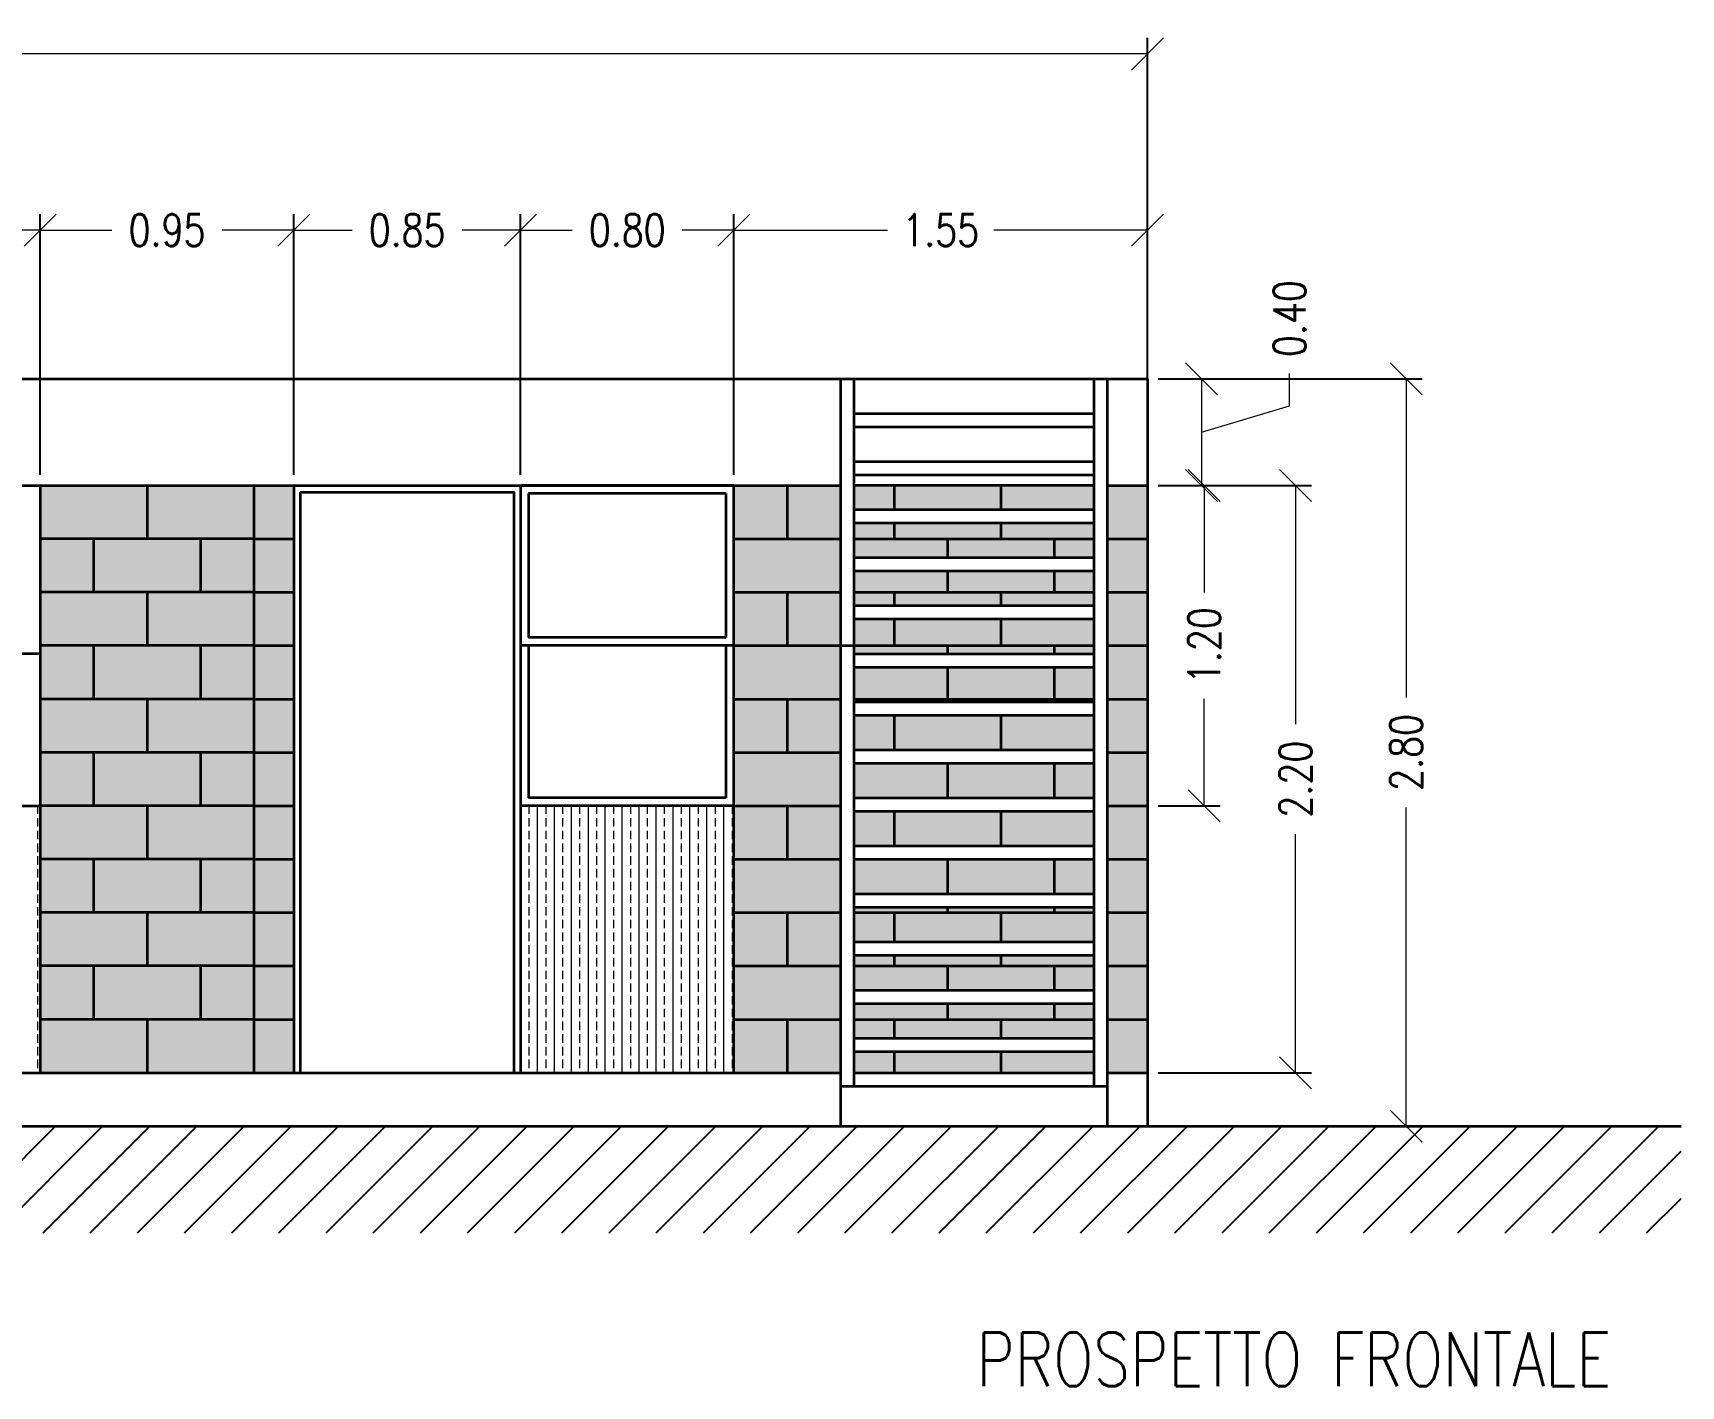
# Model space of a CAD drawing. Header units: millimetres. Extents: x 259.4 to 273.2, y 164.2 to 174.9.
# Drawn here: x 266.99 to 273.17, y 164.17 to 169.24 of the extents above; entities that cross this region are included whole.
import ezdxf

# ---------------------------------------------------------------- set-up
doc = ezdxf.new("R2010")
doc.units = ezdxf.units.MM
for name, color, linetype, lineweight in [('A-ANNO-DIMS', 3, 'Continuous', 18), ('A-ANNO-TEXT', 3, 'Continuous', 18), ('A-ELEV-MBE1', 7, 'Continuous', 35), ('A-ELEV-PATT', 8, 'Continuous', 18)]:
    doc.layers.add(name, color=color, linetype=linetype, lineweight=lineweight)
doc.layers.add('A-ANNO-SCRN', color=30, linetype='Continuous')
doc.styles.add('E-ROMANS', font='romans.shx', dxfattribs={"width": 0.8})
doc.dimstyles.new('E-0100_ARW_18', dxfattribs={"dimscale": 0.001, "dimtxt": 180, "dimasz": 180, "dimexe": 90, "dimexo": 60, "dimgap": 90, "dimtad": 0, "dimzin": 0, "dimdsep": 46, "dimtxsty": 'E-ROMANS', "dimblk": 'OPEN90', "dimcen": 90, "dimclrd": 256, "dimclre": 256, "dimclrt": 256, "dimadec": 0, "dimazin": 0, "dimtfac": 1, "dimtmove": 1, "dimatfit": 3, "dimldrblk": 'OPEN90', "dimfxl": 1, "dimtfill": 1, "dimtolj": 1, "dimtzin": 0, "dimarcsym": 0})

# ---------------------------------------------------------------- blocks, each defined once
blk = doc.blocks.new('_Oblique')
at = {"color": 0, "linetype": 'ByBlock', "lineweight": -2}
blk.add_line((-0.5, -0.5), (0.5, 0.5), dxfattribs=at)
blk = doc.blocks.new('*D50')
at = {"layer": 'A-ANNO-DIMS', "lineweight": -2, "transparency": 16777216}
for p, q in [((261.4171, 167.988), (261.4171, 169.2245)), ((271.1671, 167.988), (271.1671, 169.2245))]:
    blk.add_line(p, q, dxfattribs=at)
at = {"layer": 'A-ANNO-DIMS', "transparency": 16777216}
for p, q in [((261.4171, 169.1645), (266.0858, 169.1645)), ((271.1671, 169.1645), (266.4983, 169.1645))]:
    blk.add_line(p, q, dxfattribs=at)
at = {"layer": 'A-ANNO-DIMS', "transparency": 16777216, "xscale": 0.12, "yscale": 0.12, "zscale": 0.12, "rotation": 180}
blk.add_blockref('_Oblique', (261.4171, 169.1645), dxfattribs=at)
at = {"layer": 'A-ANNO-DIMS', "transparency": 16777216, "xscale": 0.12, "yscale": 0.12, "zscale": 0.12}
blk.add_blockref('_Oblique', (271.1671, 169.1645), dxfattribs=at)
at = {"layer": 'A-ANNO-DIMS', "transparency": 16777216, "insert": (266.2921, 169.1645), "char_height": 0.12, "attachment_point": 5, "style": 'E-ROMANS', "bg_fill": 3, "box_fill_scale": 1.1, "bg_fill_color": 256, "bg_fill_true_color": 13158600, "bg_fill_transparency": 0}
blk.add_mtext('\\A1;9.75', dxfattribs=at)
blk = doc.blocks.new('_Open90')
at = {"color": 0, "linetype": 'ByBlock', "lineweight": -2}
for p, q in [((0, 0), (-1, 0)), ((-0.5, 0.5), (0, 0)), ((0, 0), (-0.5, -0.5))]:
    blk.add_line(p, q, dxfattribs=at)
blk = doc.blocks.new('*D51')
at = {"layer": 'A-ANNO-DIMS', "transparency": 16777216}
for p, q in [((271.6996, 167.847), (271.6996, 167.967)), ((271.3696, 167.948), (271.3696, 167.548)), ((271.3696, 167.748), (271.6996, 167.847))]:
    blk.add_line(p, q, dxfattribs=at)
at = {"layer": 'A-ANNO-DIMS', "lineweight": -2, "transparency": 16777216}
for p, q in [((271.2071, 167.948), (271.4296, 167.948)), ((271.2071, 167.548), (271.4296, 167.548))]:
    blk.add_line(p, q, dxfattribs=at)
at = {"layer": 'A-ANNO-DIMS', "transparency": 16777216, "xscale": 0.12, "yscale": 0.12, "zscale": 0.12}
for p, rotation in [((271.3696, 167.948), 90), ((271.3696, 167.548), 270)]:
    blk.add_blockref('_Oblique', p, dxfattribs=dict(at, rotation=rotation))
at = {"layer": 'A-ANNO-DIMS', "transparency": 16777216, "insert": (271.6996, 168.1733), "char_height": 0.12, "attachment_point": 5, "rotation": 90, "style": 'E-ROMANS', "bg_fill": 3, "box_fill_scale": 1.1, "bg_fill_color": 256, "bg_fill_true_color": 13158600, "bg_fill_transparency": 0}
blk.add_mtext('\\A1;0.40', dxfattribs=at)
blk = doc.blocks.new('*D52')
at = {"layer": 'A-ANNO-DIMS', "lineweight": -2, "transparency": 16777216}
for p, q in [((271.2071, 167.548), (271.4401, 167.548)), ((271.2071, 166.348), (271.4401, 166.348))]:
    blk.add_line(p, q, dxfattribs=at)
at = {"layer": 'A-ANNO-DIMS', "transparency": 16777216}
for p, q in [((271.3801, 167.548), (271.3801, 167.1474)), ((271.3801, 166.348), (271.3801, 166.7486))]:
    blk.add_line(p, q, dxfattribs=at)
at = {"layer": 'A-ANNO-DIMS', "transparency": 16777216, "xscale": 0.12, "yscale": 0.12, "zscale": 0.12}
for p, rotation in [((271.3801, 167.548), 90), ((271.3801, 166.348), 270)]:
    blk.add_blockref('_Oblique', p, dxfattribs=dict(at, rotation=rotation))
at = {"layer": 'A-ANNO-DIMS', "transparency": 16777216, "insert": (271.3801, 166.948), "char_height": 0.12, "attachment_point": 5, "rotation": 90, "style": 'E-ROMANS', "bg_fill": 3, "box_fill_scale": 1.1, "bg_fill_color": 256, "bg_fill_true_color": 13158600, "bg_fill_transparency": 0}
blk.add_mtext('\\A1;1.20', dxfattribs=at)
blk = doc.blocks.new('*D53')
at = {"layer": 'A-ANNO-DIMS', "lineweight": -2, "transparency": 16777216}
for p, q in [((271.2071, 167.548), (271.7817, 167.548)), ((271.2071, 165.348), (271.7817, 165.348))]:
    blk.add_line(p, q, dxfattribs=at)
at = {"layer": 'A-ANNO-DIMS', "transparency": 16777216}
for p, q in [((271.7217, 167.548), (271.7217, 166.6543)), ((271.7217, 165.348), (271.7217, 166.2417))]:
    blk.add_line(p, q, dxfattribs=at)
at = {"layer": 'A-ANNO-DIMS', "transparency": 16777216, "xscale": 0.12, "yscale": 0.12, "zscale": 0.12}
for p, rotation in [((271.7217, 167.548), 90), ((271.7217, 165.348), 270)]:
    blk.add_blockref('_Oblique', p, dxfattribs=dict(at, rotation=rotation))
at = {"layer": 'A-ANNO-DIMS', "transparency": 16777216, "insert": (271.7217, 166.448), "char_height": 0.12, "attachment_point": 5, "rotation": 90, "style": 'E-ROMANS', "bg_fill": 3, "box_fill_scale": 1.1, "bg_fill_color": 256, "bg_fill_true_color": 13158600, "bg_fill_transparency": 0}
blk.add_mtext('\\A1;2.20', dxfattribs=at)
blk = doc.blocks.new('*D54')
at = {"layer": 'A-ANNO-DIMS', "lineweight": -2, "transparency": 16777216}
for p, q in [((271.2071, 167.948), (272.1965, 167.948)), ((271.2071, 165.148), (272.1965, 165.148))]:
    blk.add_line(p, q, dxfattribs=at)
at = {"layer": 'A-ANNO-DIMS', "transparency": 16777216}
for p, q in [((272.1365, 167.948), (272.1365, 166.7543)), ((272.1365, 165.148), (272.1365, 166.3417))]:
    blk.add_line(p, q, dxfattribs=at)
at = {"layer": 'A-ANNO-DIMS', "transparency": 16777216, "xscale": 0.12, "yscale": 0.12, "zscale": 0.12}
for p, rotation in [((272.1365, 167.948), 90), ((272.1365, 165.148), 270)]:
    blk.add_blockref('_Oblique', p, dxfattribs=dict(at, rotation=rotation))
at = {"layer": 'A-ANNO-DIMS', "transparency": 16777216, "insert": (272.1365, 166.548), "char_height": 0.12, "attachment_point": 5, "rotation": 90, "style": 'E-ROMANS', "bg_fill": 3, "box_fill_scale": 1.1, "bg_fill_color": 256, "bg_fill_true_color": 13158600, "bg_fill_transparency": 0}
blk.add_mtext('\\A1;2.80', dxfattribs=at)
blk = doc.blocks.new('*D66')
at = {"layer": 'A-ANNO-DIMS', "lineweight": -2, "transparency": 16777216}
for p, q in [((266.2171, 167.588), (266.2171, 168.5648)), ((267.0171, 167.588), (267.0171, 168.5648))]:
    blk.add_line(p, q, dxfattribs=at)
at = {"layer": 'A-ANNO-DIMS', "transparency": 16777216}
for p, q in [((266.2171, 168.5048), (266.4108, 168.5048)), ((267.0171, 168.5048), (266.8233, 168.5048))]:
    blk.add_line(p, q, dxfattribs=at)
at = {"layer": 'A-ANNO-DIMS', "transparency": 16777216, "xscale": 0.12, "yscale": 0.12, "zscale": 0.12, "rotation": 180}
blk.add_blockref('_Oblique', (266.2171, 168.5048), dxfattribs=at)
at = {"layer": 'A-ANNO-DIMS', "transparency": 16777216, "xscale": 0.12, "yscale": 0.12, "zscale": 0.12}
blk.add_blockref('_Oblique', (267.0171, 168.5048), dxfattribs=at)
at = {"layer": 'A-ANNO-DIMS', "transparency": 16777216, "insert": (266.6171, 168.5048), "char_height": 0.12, "attachment_point": 5, "style": 'E-ROMANS', "bg_fill": 3, "box_fill_scale": 1.1, "bg_fill_color": 256, "bg_fill_true_color": 13158600, "bg_fill_transparency": 0}
blk.add_mtext('\\A1;0.80', dxfattribs=at)
blk = doc.blocks.new('*D67')
at = {"layer": 'A-ANNO-DIMS', "lineweight": -2, "transparency": 16777216}
for p, q in [((267.0171, 167.588), (267.0171, 168.5648)), ((267.9671, 167.588), (267.9671, 168.5648))]:
    blk.add_line(p, q, dxfattribs=at)
at = {"layer": 'A-ANNO-DIMS', "transparency": 16777216}
for p, q in [((267.0171, 168.5048), (267.2858, 168.5048)), ((267.9671, 168.5048), (267.6983, 168.5048))]:
    blk.add_line(p, q, dxfattribs=at)
at = {"layer": 'A-ANNO-DIMS', "transparency": 16777216, "xscale": 0.12, "yscale": 0.12, "zscale": 0.12, "rotation": 180}
blk.add_blockref('_Oblique', (267.0171, 168.5048), dxfattribs=at)
at = {"layer": 'A-ANNO-DIMS', "transparency": 16777216, "xscale": 0.12, "yscale": 0.12, "zscale": 0.12}
blk.add_blockref('_Oblique', (267.9671, 168.5048), dxfattribs=at)
at = {"layer": 'A-ANNO-DIMS', "transparency": 16777216, "insert": (267.4921, 168.5048), "char_height": 0.12, "attachment_point": 5, "style": 'E-ROMANS', "bg_fill": 3, "box_fill_scale": 1.1, "bg_fill_color": 256, "bg_fill_true_color": 13158600, "bg_fill_transparency": 0}
blk.add_mtext('\\A1;0.95', dxfattribs=at)
blk = doc.blocks.new('*D68')
at = {"layer": 'A-ANNO-DIMS', "lineweight": -2, "transparency": 16777216}
for p, q in [((267.9671, 167.588), (267.9671, 168.5648)), ((268.8171, 167.588), (268.8171, 168.5648))]:
    blk.add_line(p, q, dxfattribs=at)
at = {"layer": 'A-ANNO-DIMS', "transparency": 16777216}
for p, q in [((267.9671, 168.5048), (268.1858, 168.5048)), ((268.8171, 168.5048), (268.5983, 168.5048))]:
    blk.add_line(p, q, dxfattribs=at)
at = {"layer": 'A-ANNO-DIMS', "transparency": 16777216, "xscale": 0.12, "yscale": 0.12, "zscale": 0.12, "rotation": 180}
blk.add_blockref('_Oblique', (267.9671, 168.5048), dxfattribs=at)
at = {"layer": 'A-ANNO-DIMS', "transparency": 16777216, "xscale": 0.12, "yscale": 0.12, "zscale": 0.12}
blk.add_blockref('_Oblique', (268.8171, 168.5048), dxfattribs=at)
at = {"layer": 'A-ANNO-DIMS', "transparency": 16777216, "insert": (268.3921, 168.5048), "char_height": 0.12, "attachment_point": 5, "style": 'E-ROMANS', "bg_fill": 3, "box_fill_scale": 1.1, "bg_fill_color": 256, "bg_fill_true_color": 13158600, "bg_fill_transparency": 0}
blk.add_mtext('\\A1;0.85', dxfattribs=at)
blk = doc.blocks.new('*D69')
at = {"layer": 'A-ANNO-DIMS', "lineweight": -2, "transparency": 16777216}
for p, q in [((268.8171, 167.588), (268.8171, 168.5648)), ((269.6171, 167.588), (269.6171, 168.5648))]:
    blk.add_line(p, q, dxfattribs=at)
at = {"layer": 'A-ANNO-DIMS', "transparency": 16777216}
for p, q in [((268.8171, 168.5048), (269.0108, 168.5048)), ((269.6171, 168.5048), (269.4233, 168.5048))]:
    blk.add_line(p, q, dxfattribs=at)
at = {"layer": 'A-ANNO-DIMS', "transparency": 16777216, "xscale": 0.12, "yscale": 0.12, "zscale": 0.12, "rotation": 180}
blk.add_blockref('_Oblique', (268.8171, 168.5048), dxfattribs=at)
at = {"layer": 'A-ANNO-DIMS', "transparency": 16777216, "xscale": 0.12, "yscale": 0.12, "zscale": 0.12}
blk.add_blockref('_Oblique', (269.6171, 168.5048), dxfattribs=at)
at = {"layer": 'A-ANNO-DIMS', "transparency": 16777216, "insert": (269.2171, 168.5048), "char_height": 0.12, "attachment_point": 5, "style": 'E-ROMANS', "bg_fill": 3, "box_fill_scale": 1.1, "bg_fill_color": 256, "bg_fill_true_color": 13158600, "bg_fill_transparency": 0}
blk.add_mtext('\\A1;0.80', dxfattribs=at)
blk = doc.blocks.new('*D49')
at = {"layer": 'A-ANNO-DIMS', "lineweight": -2, "transparency": 16777216}
for p, q in [((269.6171, 167.588), (269.6171, 168.5648)), ((271.1671, 167.588), (271.1671, 168.5648))]:
    blk.add_line(p, q, dxfattribs=at)
at = {"layer": 'A-ANNO-DIMS', "transparency": 16777216}
for p, q in [((269.6171, 168.5048), (270.1926, 168.5048)), ((271.1671, 168.5048), (270.5915, 168.5048))]:
    blk.add_line(p, q, dxfattribs=at)
at = {"layer": 'A-ANNO-DIMS', "transparency": 16777216, "xscale": 0.12, "yscale": 0.12, "zscale": 0.12, "rotation": 180}
blk.add_blockref('_Oblique', (269.6171, 168.5048), dxfattribs=at)
at = {"layer": 'A-ANNO-DIMS', "transparency": 16777216, "xscale": 0.12, "yscale": 0.12, "zscale": 0.12}
blk.add_blockref('_Oblique', (271.1671, 168.5048), dxfattribs=at)
at = {"layer": 'A-ANNO-DIMS', "transparency": 16777216, "insert": (270.3921, 168.5048), "char_height": 0.12, "attachment_point": 5, "style": 'E-ROMANS', "bg_fill": 3, "box_fill_scale": 1.1, "bg_fill_color": 256, "bg_fill_true_color": 13158600, "bg_fill_transparency": 0}
blk.add_mtext('\\A1;1.55', dxfattribs=at)

msp = doc.modelspace()

# ---------------------------------------------------------------- hatches: boundary and pattern name
at = {"layer": 'A-ELEV-PATT'}
h = msp.add_hatch(dxfattribs=at)
h.set_pattern_fill('DOTS,_O', color=256, scale=0.025, angle=450)
h.set_pattern_definition([(90, (295.360327, 452.35356), (-0.0396875, 0.01984375), [0, -0.0396875])])
h.paths.add_polyline_path([(267.9671, 167.548), (267.0171, 167.548), (267.0171, 166.348), (267.0171, 165.348), (267.9671, 165.348)])
h.paths.add_polyline_path([(270.0171, 167.548), (269.6171, 167.548), (269.6171, 165.348), (270.0171, 165.348)])
h.paths.add_polyline_path([(270.9671, 167.548), (270.0671, 167.548), (270.0671, 167.458), (270.9671, 167.458)])
h.paths.add_polyline_path([(270.9671, 167.408), (270.0671, 167.408), (270.0671, 167.278), (270.9671, 167.278)])
h.paths.add_polyline_path([(270.9671, 167.228), (270.0671, 167.228), (270.0671, 167.098), (270.9671, 167.098)])
h.paths.add_polyline_path([(270.9671, 167.048), (270.0671, 167.048), (270.0671, 166.918), (270.9671, 166.918)])
h.paths.add_polyline_path([(270.9671, 166.868), (270.0671, 166.868), (270.0671, 166.738), (270.9671, 166.738)])
h.paths.add_polyline_path([(270.9671, 166.688), (270.0671, 166.688), (270.0671, 166.558), (270.9671, 166.558)])
h.paths.add_polyline_path([(270.9671, 166.508), (270.0671, 166.508), (270.0671, 166.378), (270.9671, 166.378)])
h.paths.add_polyline_path([(270.9671, 166.328), (270.0671, 166.328), (270.0671, 166.198), (270.9671, 166.198)])
h.paths.add_polyline_path([(270.9671, 166.148), (270.0671, 166.148), (270.0671, 166.018), (270.9671, 166.018)])
h.paths.add_polyline_path([(270.9671, 165.968), (270.0671, 165.968), (270.0671, 165.838), (270.9671, 165.838)])
h.paths.add_polyline_path([(270.9671, 165.788), (270.0671, 165.788), (270.0671, 165.658), (270.9671, 165.658)])
h.paths.add_polyline_path([(270.9671, 165.608), (270.0671, 165.608), (270.0671, 165.478), (270.9671, 165.478)])
h.paths.add_polyline_path([(270.9671, 165.428), (270.0671, 165.428), (270.0671, 165.348), (270.9671, 165.348)])
h.paths.add_polyline_path([(271.1671, 167.548), (271.0171, 167.548), (271.0171, 165.348), (271.1671, 165.348)])

# ---------------------------------------------------------------- linework, layer by layer
at = {"layer": 'A-ELEV-MBE1'}
for p, q in [((264.6171, 167.948), (270.0671, 167.948)), ((270.0671, 167.948), (271.0171, 167.948)), ((271.0171, 167.948), (271.1671, 167.948)), ((271.1671, 167.948), (271.1671, 165.148)), ((270.0671, 167.818), (270.9671, 167.818)), ((270.0671, 167.768), (270.9671, 167.768)), ((270.0671, 167.638), (270.9671, 167.638)), ((264.6171, 167.548), (270.0171, 167.548)), ((267.0171, 167.548), (267.0171, 166.348)), ((267.4171, 167.548), (267.4171, 167.348)), ((267.8171, 167.548), (267.8171, 165.348)), ((267.9671, 167.548), (267.9671, 165.348)), ((268.8171, 167.548), (268.8171, 165.348)), ((269.6171, 167.548), (268.8212, 167.548)), ((269.6171, 165.348), (269.6171, 167.548)), ((269.8171, 167.548), (269.8171, 167.348)), ((270.0671, 167.588), (270.9671, 167.588)), ((270.9671, 167.548), (270.0671, 167.548)), ((270.2171, 167.548), (270.2171, 167.458)), ((270.6171, 167.548), (270.6171, 167.458)), ((271.0171, 167.548), (271.1671, 167.548)), ((269.5871, 167.518), (268.8471, 167.518)), ((268.8471, 167.518), (268.8471, 166.978)), ((269.5871, 167.518), (269.5871, 166.978)), ((270.0671, 167.458), (270.9671, 167.458)), ((270.0671, 167.408), (270.9671, 167.408)), ((270.2171, 167.408), (270.2171, 167.348)), ((270.6171, 167.408), (270.6171, 167.348)), ((267.8171, 167.348), (267.0171, 167.348)), ((267.2171, 167.348), (267.2171, 167.148)), ((267.6171, 167.348), (267.6171, 167.148)), ((267.8171, 167.348), (267.9671, 167.348)), ((269.6171, 167.348), (270.0171, 167.348)), ((270.0671, 167.348), (270.9671, 167.348)), ((270.4171, 167.348), (270.4171, 167.278)), ((270.8171, 167.348), (270.8171, 167.278)), ((271.0171, 167.348), (271.1671, 167.348)), ((270.0671, 167.278), (270.9671, 167.278)), ((270.0671, 167.228), (270.9671, 167.228)), ((270.4171, 167.228), (270.4171, 167.148)), ((270.8171, 167.228), (270.8171, 167.148)), ((267.8171, 167.148), (267.0171, 167.148)), ((267.4171, 167.148), (267.4171, 166.948)), ((267.8171, 167.148), (267.9671, 167.148)), ((269.6171, 167.148), (270.0171, 167.148)), ((269.8171, 167.148), (269.8171, 166.948)), ((270.0671, 167.148), (270.9671, 167.148)), ((270.2171, 167.148), (270.2171, 167.098)), ((270.6171, 167.148), (270.6171, 167.098)), ((271.0171, 167.148), (271.1671, 167.148)), ((270.0671, 167.098), (270.9671, 167.098)), ((270.0671, 167.048), (270.9671, 167.048)), ((270.2171, 167.048), (270.2171, 166.948)), ((270.6171, 167.048), (270.6171, 166.948)), ((267.8171, 166.948), (267.0171, 166.948)), ((267.2171, 166.948), (267.2171, 166.748)), ((267.6171, 166.948), (267.6171, 166.748)), ((267.8171, 166.948), (267.9671, 166.948)), ((268.8471, 166.948), (268.8471, 166.378)), ((269.5871, 166.948), (269.5871, 166.378)), ((269.6171, 166.948), (270.9671, 166.948)), ((270.0671, 166.918), (270.9671, 166.918)), ((270.4171, 166.948), (270.4171, 166.918)), ((270.8171, 166.948), (270.8171, 166.918)), ((271.0171, 166.948), (271.1671, 166.948)), ((270.0671, 166.868), (270.9671, 166.868)), ((270.4171, 166.868), (270.4171, 166.748)), ((270.8171, 166.868), (270.8171, 166.748)), ((267.8171, 166.748), (267.0171, 166.748)), ((267.4171, 166.748), (267.4171, 166.548)), ((267.8171, 166.748), (267.9671, 166.748)), ((269.6171, 166.748), (270.0171, 166.748)), ((269.8171, 166.748), (269.8171, 166.548)), ((270.0671, 166.748), (270.9671, 166.748)), ((270.0671, 166.738), (270.9671, 166.738)), ((270.2171, 166.748), (270.2171, 166.738)), ((270.6171, 166.748), (270.6171, 166.738)), ((271.0171, 166.748), (271.1671, 166.748)), ((270.0671, 166.688), (270.9671, 166.688)), ((270.2171, 166.688), (270.2171, 166.558)), ((270.6171, 166.688), (270.6171, 166.558)), ((267.8171, 166.548), (267.0171, 166.548)), ((267.2171, 166.548), (267.2171, 166.348)), ((267.6171, 166.548), (267.6171, 166.348)), ((267.8171, 166.548), (267.9671, 166.548)), ((269.6171, 166.548), (270.0171, 166.548)), ((270.0671, 166.558), (270.9671, 166.558)), ((271.0171, 166.548), (271.1671, 166.548)), ((270.0671, 166.508), (270.9671, 166.508)), ((270.4171, 166.508), (270.4171, 166.378)), ((270.8171, 166.508), (270.8171, 166.378)), ((269.5871, 166.378), (268.8471, 166.378)), ((270.0671, 166.378), (270.9671, 166.378)), ((266.2171, 166.348), (267.0171, 166.348)), ((267.8171, 166.348), (267.0171, 166.348)), ((267.0171, 166.348), (267.0171, 165.348)), ((267.4171, 166.348), (267.4171, 166.148)), ((267.8171, 166.348), (267.9671, 166.348)), ((269.6171, 166.348), (268.8171, 166.348)), ((269.6171, 166.348), (270.0171, 166.348)), ((269.8171, 166.348), (269.8171, 166.148)), ((270.0671, 166.328), (270.9671, 166.328)), ((270.2171, 166.328), (270.2171, 166.198)), ((270.6171, 166.328), (270.6171, 166.198)), ((271.0171, 166.348), (271.1671, 166.348)), ((270.0671, 166.198), (270.9671, 166.198)), ((267.817, 166.148), (267.0171, 166.148)), ((267.2171, 166.148), (267.2171, 165.948)), ((267.6171, 166.148), (267.6171, 165.948)), ((267.817, 166.148), (267.967, 166.148)), ((269.6171, 166.148), (270.0171, 166.148)), ((270.0671, 166.148), (270.9671, 166.148)), ((270.4171, 166.148), (270.4171, 166.018)), ((270.8171, 166.148), (270.8171, 166.018)), ((271.0171, 166.148), (271.1671, 166.148)), ((270.0671, 166.018), (270.9671, 166.018)), ((267.817, 165.948), (267.0171, 165.948)), ((267.4171, 165.948), (267.4171, 165.748)), ((267.817, 165.948), (267.967, 165.948)), ((269.6171, 165.948), (270.0171, 165.948)), ((269.8171, 165.948), (269.8171, 165.748)), ((270.0671, 165.968), (270.9671, 165.968)), ((270.0671, 165.948), (270.9671, 165.948)), ((270.2171, 165.948), (270.2171, 165.838)), ((270.4171, 165.968), (270.4171, 165.948)), ((270.6171, 165.948), (270.6171, 165.838)), ((270.8171, 165.968), (270.8171, 165.948)), ((271.0171, 165.948), (271.1671, 165.948)), ((270.0671, 165.838), (270.9671, 165.838)), ((267.817, 165.748), (267.0171, 165.748)), ((267.2171, 165.748), (267.2171, 165.548)), ((267.6171, 165.748), (267.6171, 165.548)), ((267.817, 165.748), (267.967, 165.748)), ((269.6171, 165.748), (270.0171, 165.748)), ((270.0671, 165.788), (270.9671, 165.788)), ((270.0671, 165.748), (270.9671, 165.748)), ((270.2171, 165.788), (270.2171, 165.748)), ((270.4171, 165.748), (270.4171, 165.658)), ((270.6171, 165.788), (270.6171, 165.748)), ((270.8171, 165.748), (270.8171, 165.658)), ((271.0171, 165.748), (271.1671, 165.748)), ((270.0671, 165.658), (270.9671, 165.658)), ((270.0671, 165.608), (270.9671, 165.608)), ((270.4171, 165.608), (270.4171, 165.548)), ((270.8171, 165.608), (270.8171, 165.548)), ((267.817, 165.548), (267.0171, 165.548)), ((267.4171, 165.548), (267.4171, 165.348)), ((267.817, 165.548), (267.967, 165.548)), ((269.6171, 165.548), (270.0171, 165.548)), ((269.8171, 165.548), (269.8171, 165.348)), ((270.0671, 165.548), (270.9671, 165.548)), ((270.2171, 165.548), (270.2171, 165.478)), ((270.6171, 165.548), (270.6171, 165.478)), ((271.0171, 165.548), (271.1671, 165.548)), ((270.0671, 165.478), (270.9671, 165.478)), ((270.0671, 165.428), (270.9671, 165.428)), ((270.2171, 165.428), (270.2171, 165.348)), ((270.6171, 165.428), (270.6171, 165.348)), ((264.6171, 165.348), (270.0171, 165.348)), ((270.0671, 165.348), (270.9671, 165.348)), ((271.0171, 165.348), (271.1671, 165.348)), ((270.0171, 165.298), (271.0171, 165.298)), ((259.4171, 165.148), (273.1671, 165.148))]:
    msp.add_line(p, q, dxfattribs=at)
for points in [[(270.0171, 165.148), (270.0171, 167.948)], [(270.0671, 165.298), (270.0671, 167.948)], [(270.9671, 165.298), (270.9671, 167.948)], [(271.0171, 165.148), (271.0171, 167.948)], [(267.9921, 165.348), (267.9921, 167.523), (268.7921, 167.523), (268.7921, 165.348)], [(269.5871, 166.978), (268.8471, 166.978)], [(267.0171, 166.918), (266.2171, 166.918)], [(269.6171, 166.948), (268.8171, 166.948)]]:
    msp.add_lwpolyline(points, dxfattribs=at)
at = {"layer": 'A-ELEV-PATT', "linetype": 'Continuous'}
for p, q in [((267.0076, 166.3178), (267.0076, 166.348)), ((267.0076, 166.2702), (267.0076, 166.3019)), ((268.8173, 165.348), (268.8173, 166.348)), ((268.8491, 166.3178), (268.8491, 166.348)), ((268.8491, 166.2702), (268.8491, 166.3019)), ((268.8808, 165.348), (268.8808, 166.348)), ((268.9126, 166.3178), (268.9126, 166.348)), ((268.9126, 166.2702), (268.9126, 166.3019)), ((268.9443, 165.348), (268.9443, 166.348)), ((268.9761, 166.3178), (268.9761, 166.348)), ((268.9761, 166.2702), (268.9761, 166.3019)), ((269.0078, 165.348), (269.0078, 166.348)), ((269.0396, 166.3178), (269.0396, 166.348)), ((269.0396, 166.2702), (269.0396, 166.3019)), ((269.0713, 165.348), (269.0713, 166.348)), ((269.1031, 166.3178), (269.1031, 166.348)), ((269.1031, 166.2702), (269.1031, 166.3019)), ((269.1348, 165.348), (269.1348, 166.348)), ((269.1666, 166.3178), (269.1666, 166.348)), ((269.1666, 166.2702), (269.1666, 166.3019)), ((269.1983, 165.348), (269.1983, 166.348)), ((269.2301, 166.3178), (269.2301, 166.348)), ((269.2301, 166.2702), (269.2301, 166.3019)), ((269.2618, 165.348), (269.2618, 166.348)), ((269.2936, 166.3178), (269.2936, 166.348)), ((269.2936, 166.2702), (269.2936, 166.3019)), ((269.3253, 165.348), (269.3253, 166.348)), ((269.3571, 166.3178), (269.3571, 166.348)), ((269.3571, 166.2702), (269.3571, 166.3019)), ((269.3888, 165.348), (269.3888, 166.348)), ((269.4206, 166.3178), (269.4206, 166.348)), ((269.4206, 166.2702), (269.4206, 166.3019)), ((269.4523, 165.348), (269.4523, 166.348)), ((269.4841, 166.3178), (269.4841, 166.348)), ((269.4841, 166.2702), (269.4841, 166.3019)), ((269.5158, 165.348), (269.5158, 166.348)), ((269.5476, 166.3178), (269.5476, 166.348)), ((269.5476, 166.2702), (269.5476, 166.3019)), ((269.5793, 165.348), (269.5793, 166.348)), ((269.6111, 166.3178), (269.6111, 166.348)), ((269.6111, 166.2702), (269.6111, 166.3019)), ((267.0076, 166.2226), (267.0076, 166.2543)), ((268.8491, 166.2226), (268.8491, 166.2543)), ((268.9126, 166.2226), (268.9126, 166.2543)), ((268.9761, 166.2226), (268.9761, 166.2543)), ((269.0396, 166.2226), (269.0396, 166.2543)), ((269.1031, 166.2226), (269.1031, 166.2543)), ((269.1666, 166.2226), (269.1666, 166.2543)), ((269.2301, 166.2226), (269.2301, 166.2543)), ((269.2936, 166.2226), (269.2936, 166.2543)), ((269.3571, 166.2226), (269.3571, 166.2543)), ((269.4206, 166.2226), (269.4206, 166.2543)), ((269.4841, 166.2226), (269.4841, 166.2543)), ((269.5476, 166.2226), (269.5476, 166.2543)), ((269.6111, 166.2226), (269.6111, 166.2543)), ((267.0076, 166.1749), (267.0076, 166.2067)), ((268.8491, 166.1749), (268.8491, 166.2067)), ((268.9126, 166.1749), (268.9126, 166.2067)), ((268.9761, 166.1749), (268.9761, 166.2067)), ((269.0396, 166.1749), (269.0396, 166.2067)), ((269.1031, 166.1749), (269.1031, 166.2067)), ((269.1666, 166.1749), (269.1666, 166.2067)), ((269.2301, 166.1749), (269.2301, 166.2067)), ((269.2936, 166.1749), (269.2936, 166.2067)), ((269.3571, 166.1749), (269.3571, 166.2067)), ((269.4206, 166.1749), (269.4206, 166.2067)), ((269.4841, 166.1749), (269.4841, 166.2067)), ((269.5476, 166.1749), (269.5476, 166.2067)), ((269.6111, 166.1749), (269.6111, 166.2067)), ((267.0076, 166.1273), (267.0076, 166.1591)), ((268.8491, 166.1273), (268.8491, 166.1591)), ((268.9126, 166.1273), (268.9126, 166.1591)), ((268.9761, 166.1273), (268.9761, 166.1591)), ((269.0396, 166.1273), (269.0396, 166.1591)), ((269.1031, 166.1273), (269.1031, 166.1591)), ((269.1666, 166.1273), (269.1666, 166.1591)), ((269.2301, 166.1273), (269.2301, 166.1591)), ((269.2936, 166.1273), (269.2936, 166.1591)), ((269.3571, 166.1273), (269.3571, 166.1591)), ((269.4206, 166.1273), (269.4206, 166.1591)), ((269.4841, 166.1273), (269.4841, 166.1591)), ((269.5476, 166.1273), (269.5476, 166.1591)), ((269.6111, 166.1273), (269.6111, 166.1591)), ((267.0076, 166.0797), (267.0076, 166.1114)), ((267.0076, 166.0321), (267.0076, 166.0638)), ((268.8491, 166.0797), (268.8491, 166.1114)), ((268.8491, 166.0321), (268.8491, 166.0638)), ((268.9126, 166.0797), (268.9126, 166.1114)), ((268.9126, 166.0321), (268.9126, 166.0638)), ((268.9761, 166.0797), (268.9761, 166.1114)), ((268.9761, 166.0321), (268.9761, 166.0638)), ((269.0396, 166.0797), (269.0396, 166.1114)), ((269.0396, 166.0321), (269.0396, 166.0638)), ((269.1031, 166.0797), (269.1031, 166.1114)), ((269.1031, 166.0321), (269.1031, 166.0638)), ((269.1666, 166.0797), (269.1666, 166.1114)), ((269.1666, 166.0321), (269.1666, 166.0638)), ((269.2301, 166.0797), (269.2301, 166.1114)), ((269.2301, 166.0321), (269.2301, 166.0638)), ((269.2936, 166.0797), (269.2936, 166.1114)), ((269.2936, 166.0321), (269.2936, 166.0638)), ((269.3571, 166.0797), (269.3571, 166.1114)), ((269.3571, 166.0321), (269.3571, 166.0638)), ((269.4206, 166.0797), (269.4206, 166.1114)), ((269.4206, 166.0321), (269.4206, 166.0638)), ((269.4841, 166.0797), (269.4841, 166.1114)), ((269.4841, 166.0321), (269.4841, 166.0638)), ((269.5476, 166.0797), (269.5476, 166.1114)), ((269.5476, 166.0321), (269.5476, 166.0638)), ((269.6111, 166.0797), (269.6111, 166.1114)), ((269.6111, 166.0321), (269.6111, 166.0638)), ((267.0076, 165.9844), (267.0076, 166.0162)), ((268.8491, 165.9844), (268.8491, 166.0162)), ((268.9126, 165.9844), (268.9126, 166.0162)), ((268.9761, 165.9844), (268.9761, 166.0162)), ((269.0396, 165.9844), (269.0396, 166.0162)), ((269.1031, 165.9844), (269.1031, 166.0162)), ((269.1666, 165.9844), (269.1666, 166.0162)), ((269.2301, 165.9844), (269.2301, 166.0162)), ((269.2936, 165.9844), (269.2936, 166.0162)), ((269.3571, 165.9844), (269.3571, 166.0162)), ((269.4206, 165.9844), (269.4206, 166.0162)), ((269.4841, 165.9844), (269.4841, 166.0162)), ((269.5476, 165.9844), (269.5476, 166.0162)), ((269.6111, 165.9844), (269.6111, 166.0162)), ((267.0076, 165.9368), (267.0076, 165.9686)), ((268.8491, 165.9368), (268.8491, 165.9686)), ((268.9126, 165.9368), (268.9126, 165.9686)), ((268.9761, 165.9368), (268.9761, 165.9686)), ((269.0396, 165.9368), (269.0396, 165.9686)), ((269.1031, 165.9368), (269.1031, 165.9686)), ((269.1666, 165.9368), (269.1666, 165.9686)), ((269.2301, 165.9368), (269.2301, 165.9686)), ((269.2936, 165.9368), (269.2936, 165.9686)), ((269.3571, 165.9368), (269.3571, 165.9686)), ((269.4206, 165.9368), (269.4206, 165.9686)), ((269.4841, 165.9368), (269.4841, 165.9686)), ((269.5476, 165.9368), (269.5476, 165.9686)), ((269.6111, 165.9368), (269.6111, 165.9686)), ((267.0076, 165.8892), (267.0076, 165.9209)), ((267.0076, 165.8416), (267.0076, 165.8733)), ((268.8491, 165.8892), (268.8491, 165.9209)), ((268.8491, 165.8416), (268.8491, 165.8733)), ((268.9126, 165.8892), (268.9126, 165.9209)), ((268.9126, 165.8416), (268.9126, 165.8733)), ((268.9761, 165.8892), (268.9761, 165.9209)), ((268.9761, 165.8416), (268.9761, 165.8733)), ((269.0396, 165.8892), (269.0396, 165.9209)), ((269.0396, 165.8416), (269.0396, 165.8733)), ((269.1031, 165.8892), (269.1031, 165.9209)), ((269.1031, 165.8416), (269.1031, 165.8733)), ((269.1666, 165.8892), (269.1666, 165.9209)), ((269.1666, 165.8416), (269.1666, 165.8733)), ((269.2301, 165.8892), (269.2301, 165.9209)), ((269.2301, 165.8416), (269.2301, 165.8733)), ((269.2936, 165.8892), (269.2936, 165.9209)), ((269.2936, 165.8416), (269.2936, 165.8733)), ((269.3571, 165.8892), (269.3571, 165.9209)), ((269.3571, 165.8416), (269.3571, 165.8733)), ((269.4206, 165.8892), (269.4206, 165.9209)), ((269.4206, 165.8416), (269.4206, 165.8733)), ((269.4841, 165.8892), (269.4841, 165.9209)), ((269.4841, 165.8416), (269.4841, 165.8733)), ((269.5476, 165.8892), (269.5476, 165.9209)), ((269.5476, 165.8416), (269.5476, 165.8733)), ((269.6111, 165.8892), (269.6111, 165.9209)), ((269.6111, 165.8416), (269.6111, 165.8733)), ((267.0076, 165.7939), (267.0076, 165.8257)), ((268.8491, 165.7939), (268.8491, 165.8257)), ((268.9126, 165.7939), (268.9126, 165.8257)), ((268.9761, 165.7939), (268.9761, 165.8257)), ((269.0396, 165.7939), (269.0396, 165.8257)), ((269.1031, 165.7939), (269.1031, 165.8257)), ((269.1666, 165.7939), (269.1666, 165.8257)), ((269.2301, 165.7939), (269.2301, 165.8257)), ((269.2936, 165.7939), (269.2936, 165.8257)), ((269.3571, 165.7939), (269.3571, 165.8257)), ((269.4206, 165.7939), (269.4206, 165.8257)), ((269.4841, 165.7939), (269.4841, 165.8257)), ((269.5476, 165.7939), (269.5476, 165.8257)), ((269.6111, 165.7939), (269.6111, 165.8257)), ((267.0076, 165.7463), (267.0076, 165.7781)), ((268.8491, 165.7463), (268.8491, 165.7781)), ((268.9126, 165.7463), (268.9126, 165.7781)), ((268.9761, 165.7463), (268.9761, 165.7781)), ((269.0396, 165.7463), (269.0396, 165.7781)), ((269.1031, 165.7463), (269.1031, 165.7781)), ((269.1666, 165.7463), (269.1666, 165.7781)), ((269.2301, 165.7463), (269.2301, 165.7781)), ((269.2936, 165.7463), (269.2936, 165.7781)), ((269.3571, 165.7463), (269.3571, 165.7781)), ((269.4206, 165.7463), (269.4206, 165.7781)), ((269.4841, 165.7463), (269.4841, 165.7781)), ((269.5476, 165.7463), (269.5476, 165.7781)), ((269.6111, 165.7463), (269.6111, 165.7781)), ((267.0076, 165.6987), (267.0076, 165.7304)), ((267.0076, 165.6511), (267.0076, 165.6828)), ((268.8491, 165.6987), (268.8491, 165.7304)), ((268.8491, 165.6511), (268.8491, 165.6828)), ((268.9126, 165.6987), (268.9126, 165.7304)), ((268.9126, 165.6511), (268.9126, 165.6828)), ((268.9761, 165.6987), (268.9761, 165.7304)), ((268.9761, 165.6511), (268.9761, 165.6828)), ((269.0396, 165.6987), (269.0396, 165.7304)), ((269.0396, 165.6511), (269.0396, 165.6828)), ((269.1031, 165.6987), (269.1031, 165.7304)), ((269.1031, 165.6511), (269.1031, 165.6828)), ((269.1666, 165.6987), (269.1666, 165.7304)), ((269.1666, 165.6511), (269.1666, 165.6828)), ((269.2301, 165.6987), (269.2301, 165.7304)), ((269.2301, 165.6511), (269.2301, 165.6828)), ((269.2936, 165.6987), (269.2936, 165.7304)), ((269.2936, 165.6511), (269.2936, 165.6828)), ((269.3571, 165.6987), (269.3571, 165.7304)), ((269.3571, 165.6511), (269.3571, 165.6828)), ((269.4206, 165.6987), (269.4206, 165.7304)), ((269.4206, 165.6511), (269.4206, 165.6828)), ((269.4841, 165.6987), (269.4841, 165.7304)), ((269.4841, 165.6511), (269.4841, 165.6828)), ((269.5476, 165.6987), (269.5476, 165.7304)), ((269.5476, 165.6511), (269.5476, 165.6828)), ((269.6111, 165.6987), (269.6111, 165.7304)), ((269.6111, 165.6511), (269.6111, 165.6828)), ((267.0076, 165.6034), (267.0076, 165.6352)), ((268.8491, 165.6034), (268.8491, 165.6352)), ((268.9126, 165.6034), (268.9126, 165.6352)), ((268.9761, 165.6034), (268.9761, 165.6352)), ((269.0396, 165.6034), (269.0396, 165.6352)), ((269.1031, 165.6034), (269.1031, 165.6352)), ((269.1666, 165.6034), (269.1666, 165.6352)), ((269.2301, 165.6034), (269.2301, 165.6352)), ((269.2936, 165.6034), (269.2936, 165.6352)), ((269.3571, 165.6034), (269.3571, 165.6352)), ((269.4206, 165.6034), (269.4206, 165.6352)), ((269.4841, 165.6034), (269.4841, 165.6352)), ((269.5476, 165.6034), (269.5476, 165.6352)), ((269.6111, 165.6034), (269.6111, 165.6352)), ((267.0076, 165.5558), (267.0076, 165.5876)), ((268.8491, 165.5558), (268.8491, 165.5876)), ((268.9126, 165.5558), (268.9126, 165.5876)), ((268.9761, 165.5558), (268.9761, 165.5876)), ((269.0396, 165.5558), (269.0396, 165.5876)), ((269.1031, 165.5558), (269.1031, 165.5876)), ((269.1666, 165.5558), (269.1666, 165.5876)), ((269.2301, 165.5558), (269.2301, 165.5876)), ((269.2936, 165.5558), (269.2936, 165.5876)), ((269.3571, 165.5558), (269.3571, 165.5876)), ((269.4206, 165.5558), (269.4206, 165.5876)), ((269.4841, 165.5558), (269.4841, 165.5876)), ((269.5476, 165.5558), (269.5476, 165.5876)), ((269.6111, 165.5558), (269.6111, 165.5876)), ((267.0076, 165.5082), (267.0076, 165.5399)), ((268.8491, 165.5082), (268.8491, 165.5399)), ((268.9126, 165.5082), (268.9126, 165.5399)), ((268.9761, 165.5082), (268.9761, 165.5399)), ((269.0396, 165.5082), (269.0396, 165.5399)), ((269.1031, 165.5082), (269.1031, 165.5399)), ((269.1666, 165.5082), (269.1666, 165.5399)), ((269.2301, 165.5082), (269.2301, 165.5399)), ((269.2936, 165.5082), (269.2936, 165.5399)), ((269.3571, 165.5082), (269.3571, 165.5399)), ((269.4206, 165.5082), (269.4206, 165.5399)), ((269.4841, 165.5082), (269.4841, 165.5399)), ((269.5476, 165.5082), (269.5476, 165.5399)), ((269.6111, 165.5082), (269.6111, 165.5399)), ((267.0076, 165.4606), (267.0076, 165.4923)), ((267.0076, 165.4129), (267.0076, 165.4447)), ((268.8491, 165.4606), (268.8491, 165.4923)), ((268.8491, 165.4129), (268.8491, 165.4447)), ((268.9126, 165.4606), (268.9126, 165.4923)), ((268.9126, 165.4129), (268.9126, 165.4447)), ((268.9761, 165.4606), (268.9761, 165.4923)), ((268.9761, 165.4129), (268.9761, 165.4447)), ((269.0396, 165.4606), (269.0396, 165.4923)), ((269.0396, 165.4129), (269.0396, 165.4447)), ((269.1031, 165.4606), (269.1031, 165.4923)), ((269.1031, 165.4129), (269.1031, 165.4447)), ((269.1666, 165.4606), (269.1666, 165.4923)), ((269.1666, 165.4129), (269.1666, 165.4447)), ((269.2301, 165.4606), (269.2301, 165.4923)), ((269.2301, 165.4129), (269.2301, 165.4447)), ((269.2936, 165.4606), (269.2936, 165.4923)), ((269.2936, 165.4129), (269.2936, 165.4447)), ((269.3571, 165.4606), (269.3571, 165.4923)), ((269.3571, 165.4129), (269.3571, 165.4447)), ((269.4206, 165.4606), (269.4206, 165.4923)), ((269.4206, 165.4129), (269.4206, 165.4447)), ((269.4841, 165.4606), (269.4841, 165.4923)), ((269.4841, 165.4129), (269.4841, 165.4447)), ((269.5476, 165.4606), (269.5476, 165.4923)), ((269.5476, 165.4129), (269.5476, 165.4447)), ((269.6111, 165.4606), (269.6111, 165.4923)), ((269.6111, 165.4129), (269.6111, 165.4447)), ((267.0076, 165.3653), (267.0076, 165.3971)), ((268.8491, 165.3653), (268.8491, 165.3971)), ((268.9126, 165.3653), (268.9126, 165.3971)), ((268.9761, 165.3653), (268.9761, 165.3971)), ((269.0396, 165.3653), (269.0396, 165.3971)), ((269.1031, 165.3653), (269.1031, 165.3971)), ((269.1666, 165.3653), (269.1666, 165.3971)), ((269.2301, 165.3653), (269.2301, 165.3971)), ((269.2936, 165.3653), (269.2936, 165.3971)), ((269.3571, 165.3653), (269.3571, 165.3971)), ((269.4206, 165.3653), (269.4206, 165.3971)), ((269.4841, 165.3653), (269.4841, 165.3971)), ((269.5476, 165.3653), (269.5476, 165.3971)), ((269.6111, 165.3653), (269.6111, 165.3971)), ((267.0076, 165.348), (267.0076, 165.3494)), ((268.8491, 165.348), (268.8491, 165.3494)), ((268.9126, 165.348), (268.9126, 165.3494)), ((268.9761, 165.348), (268.9761, 165.3494)), ((269.0396, 165.348), (269.0396, 165.3494)), ((269.1031, 165.348), (269.1031, 165.3494)), ((269.1666, 165.348), (269.1666, 165.3494)), ((269.2301, 165.348), (269.2301, 165.3494)), ((269.2936, 165.348), (269.2936, 165.3494)), ((269.3571, 165.348), (269.3571, 165.3494)), ((269.4206, 165.348), (269.4206, 165.3494)), ((269.4841, 165.348), (269.4841, 165.3494)), ((269.5476, 165.348), (269.5476, 165.3494)), ((269.6111, 165.348), (269.6111, 165.3494))]:
    msp.add_line(p, q, dxfattribs=at)

# ---------------------------------------------------------------- texts
at = {"layer": 'A-ANNO-TEXT', "insert": (270.5257, 164.3745), "char_height": 0.2, "attachment_point": 1, "style": 'E-ROMANS'}
msp.add_mtext_dynamic_manual_height_columns('PROSPETTO FRONTALE', width=3.800717, gutter_width=9, heights=[0], dxfattribs=at)

# ---------------------------------------------------------------- next in the draw order: dimensions: what is measured, and where the dimension line sits
at = {"layer": 'A-ANNO-DIMS'}
dim = msp.add_linear_dim(base=(271.1671, 169.1645), p1=(261.4171, 167.948), p2=(271.1671, 167.948), dimstyle='E-0100_ARW_18', override={"dimtxt": 120, "dimasz": 120, "dimexe": 60, "dimexo": 40, "dimgap": 60, "dimblk": 'Oblique', "dimcen": 60, "dimlwd": 65535}, dxfattribs=at)
dim.commit()
dim.dimension.update_dxf_attribs({"geometry": '*D50', "text_midpoint": (266.2921, 169.1645)})

# ---------------------------------------------------------------- next in the draw order: dimensions: what is measured, and where the dimension line sits
for base, p1, p2, angle, picture, middle in [((267.0171, 168.5048), (266.2171, 167.548), (267.0171, 167.548), 180, '*D66', (266.6171, 168.5048)), ((271.3696, 167.548), (271.1671, 167.948), (271.1671, 167.548), 90, '*D51', (271.6996, 168.027))]:
    dim = msp.add_linear_dim(base=base, p1=p1, p2=p2, angle=angle, dimstyle='E-0100_ARW_18', override={"dimtxt": 120, "dimasz": 120, "dimexe": 60, "dimexo": 40, "dimgap": 60, "dimblk": 'Oblique', "dimcen": 60, "dimlwd": 65535}, dxfattribs=at)
    dim.commit()
    dim.dimension.update_dxf_attribs({"geometry": picture, "text_midpoint": middle})

# ---------------------------------------------------------------- next in the draw order: dimensions: what is measured, and where the dimension line sits
for base, p1, p2, angle, picture, middle in [((267.9671, 168.5048), (267.0171, 167.548), (267.9671, 167.548), 180, '*D67', (267.4921, 168.5048)), ((271.3801, 166.348), (271.1671, 167.548), (271.1671, 166.348), 90, '*D52', (271.3801, 166.948))]:
    dim = msp.add_linear_dim(base=base, p1=p1, p2=p2, angle=angle, dimstyle='E-0100_ARW_18', override={"dimtxt": 120, "dimasz": 120, "dimexe": 60, "dimexo": 40, "dimgap": 60, "dimblk": 'Oblique', "dimcen": 60, "dimlwd": 65535}, dxfattribs=at)
    dim.commit()
    dim.dimension.update_dxf_attribs({"geometry": picture, "text_midpoint": middle})

# ---------------------------------------------------------------- next in the draw order: dimensions: what is measured, and where the dimension line sits
for base, p1, p2, angle, picture, middle in [((268.8171, 168.5048), (267.9671, 167.548), (268.8171, 167.548), 180, '*D68', (268.3921, 168.5048)), ((271.7217, 165.348), (271.1671, 167.548), (271.1671, 165.348), 90, '*D53', (271.7217, 166.448))]:
    dim = msp.add_linear_dim(base=base, p1=p1, p2=p2, angle=angle, dimstyle='E-0100_ARW_18', override={"dimtxt": 120, "dimasz": 120, "dimexe": 60, "dimexo": 40, "dimgap": 60, "dimblk": 'Oblique', "dimcen": 60, "dimlwd": 65535}, dxfattribs=at)
    dim.commit()
    dim.dimension.update_dxf_attribs({"geometry": picture, "text_midpoint": middle})

# ---------------------------------------------------------------- next in the draw order: dimensions: what is measured, and where the dimension line sits
for base, p1, p2, angle, picture, middle in [((269.6171, 168.5048), (268.8171, 167.548), (269.6171, 167.548), 180, '*D69', (269.2171, 168.5048)), ((272.1365, 165.148), (271.1671, 167.948), (271.1671, 165.148), 90, '*D54', (272.1365, 166.548))]:
    dim = msp.add_linear_dim(base=base, p1=p1, p2=p2, angle=angle, dimstyle='E-0100_ARW_18', override={"dimtxt": 120, "dimasz": 120, "dimexe": 60, "dimexo": 40, "dimgap": 60, "dimblk": 'Oblique', "dimcen": 60, "dimlwd": 65535}, dxfattribs=at)
    dim.commit()
    dim.dimension.update_dxf_attribs({"geometry": picture, "text_midpoint": middle})

# ---------------------------------------------------------------- next in the draw order: hatches: boundary and pattern name
at = {"layer": 'A-ANNO-SCRN'}
h = msp.add_hatch(dxfattribs=at)
h.set_pattern_fill('ANSI31', color=0)
h.set_pattern_definition([(45, (165.27523, 115.67518), (-0.08838835, 0.08838835), [])])
h.paths.add_polyline_path([(259.4171, 164.748), (259.4171, 165.148), (273.1671, 165.148), (273.1671, 164.748)])

# ---------------------------------------------------------------- next in the draw order: dimensions: what is measured, and where the dimension line sits
at = {"layer": 'A-ANNO-DIMS'}
dim = msp.add_linear_dim(base=(271.1671, 168.5048), p1=(269.6171, 167.548), p2=(271.1671, 167.548), angle=180, dimstyle='E-0100_ARW_18', override={"dimtxt": 120, "dimasz": 120, "dimexe": 60, "dimexo": 40, "dimgap": 60, "dimblk": 'Oblique', "dimcen": 60, "dimlwd": 65535}, dxfattribs=at)
dim.commit()
dim.dimension.update_dxf_attribs({"geometry": '*D49', "text_midpoint": (270.3921, 168.5048)})

doc.saveas('drawing.dxf')
